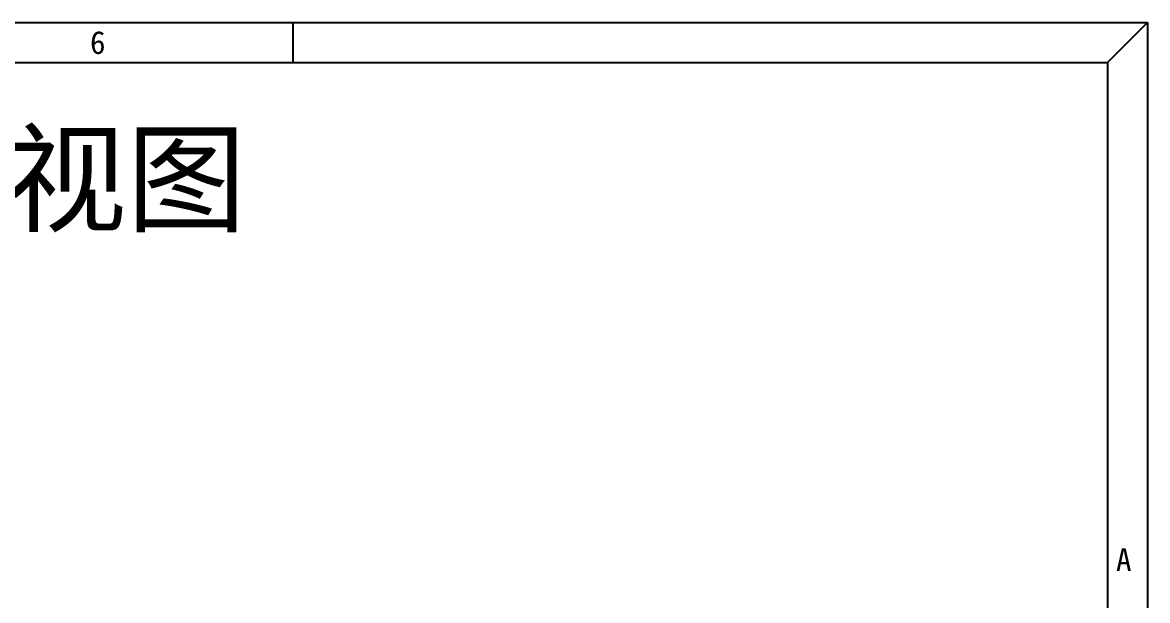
# Model space of a CAD drawing. Header units: inches. Extents: x 1765 to 5217, y -1519 to 441.
# Drawn here: x 4839.9 to 4937.4, y -1250.8 to -1200.7 of the extents above; entities that cross this region are included whole.
import ezdxf

# ---------------------------------------------------------------- set-up
doc = ezdxf.new("R2010")
doc.units = ezdxf.units.IN
doc.header["$MEASUREMENT"] = 0
doc.layers.add('3', color=2, linetype='Continuous')
doc.styles.add('Arial', font='')
doc.styles.add('宋体', font='')
doc.styles.get('Arial').set_extended_font_data('SimSun')
doc.styles.get('宋体').set_extended_font_data('SimSun')

msp = doc.modelspace()

# ---------------------------------------------------------------- linework, layer by layer
for p, q in [((4646.149, -1200.652), (4937.446, -1200.652)), ((4937.446, -1200.652), (4937.446, -1396.611)), ((4649.612, -1204.115), (4933.983, -1204.115)), ((4933.983, -1204.115), (4933.983, -1393.147))]:
    msp.add_line(p, q)
at = {"color": 0}
for p, q in [((4863.374, -1204.115), (4863.374, -1200.652)), ((4933.983, -1204.115), (4937.446, -1200.652))]:
    msp.add_line(p, q, dxfattribs=at)

# ---------------------------------------------------------------- texts
at = {"color": 0, "style": 'Arial'}
for s, p in [('6', (4845.758, -1203.379)), ('A', (4934.713, -1248.239))]:
    msp.add_text(s, height=1.984, dxfattribs=at).set_placement(p)
at = {"layer": '3', "color": 0, "style": '宋体'}
msp.add_text('背视图', height=7.6124, dxfattribs=at).set_placement((4828.154, -1218.015))

doc.saveas('drawing.dxf')
